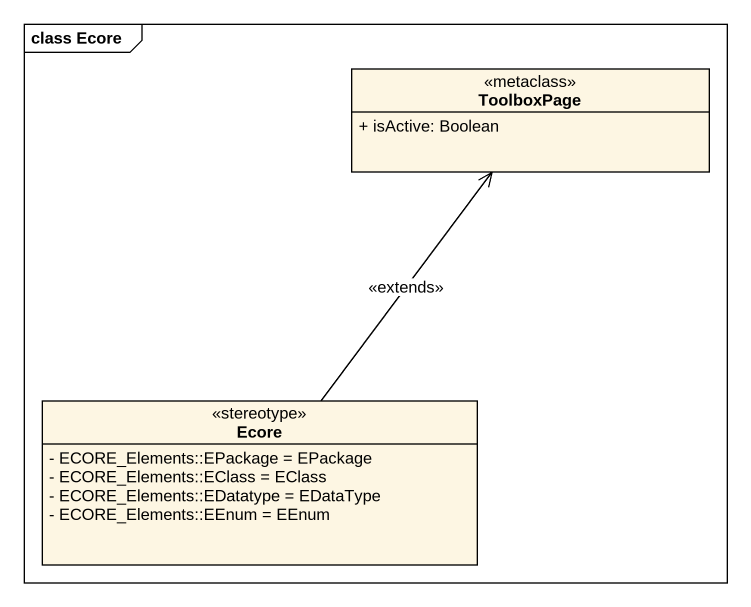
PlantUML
@startuml
mainframe class Ecore
hide circle
hide empty members
skinparam classAttributeIconSize 0
class ToolboxPage <<metaclass>> {
  + isActive: Boolean
}
class Ecore <<stereotype>> {
  - ECORE_Elements::EPackage = EPackage
  - ECORE_Elements::EClass = EClass
  - ECORE_Elements::EDatatype = EDataType
  - ECORE_Elements::EEnum = EEnum
}
Ecore -up-> ToolboxPage : <<extends>>
@enduml
